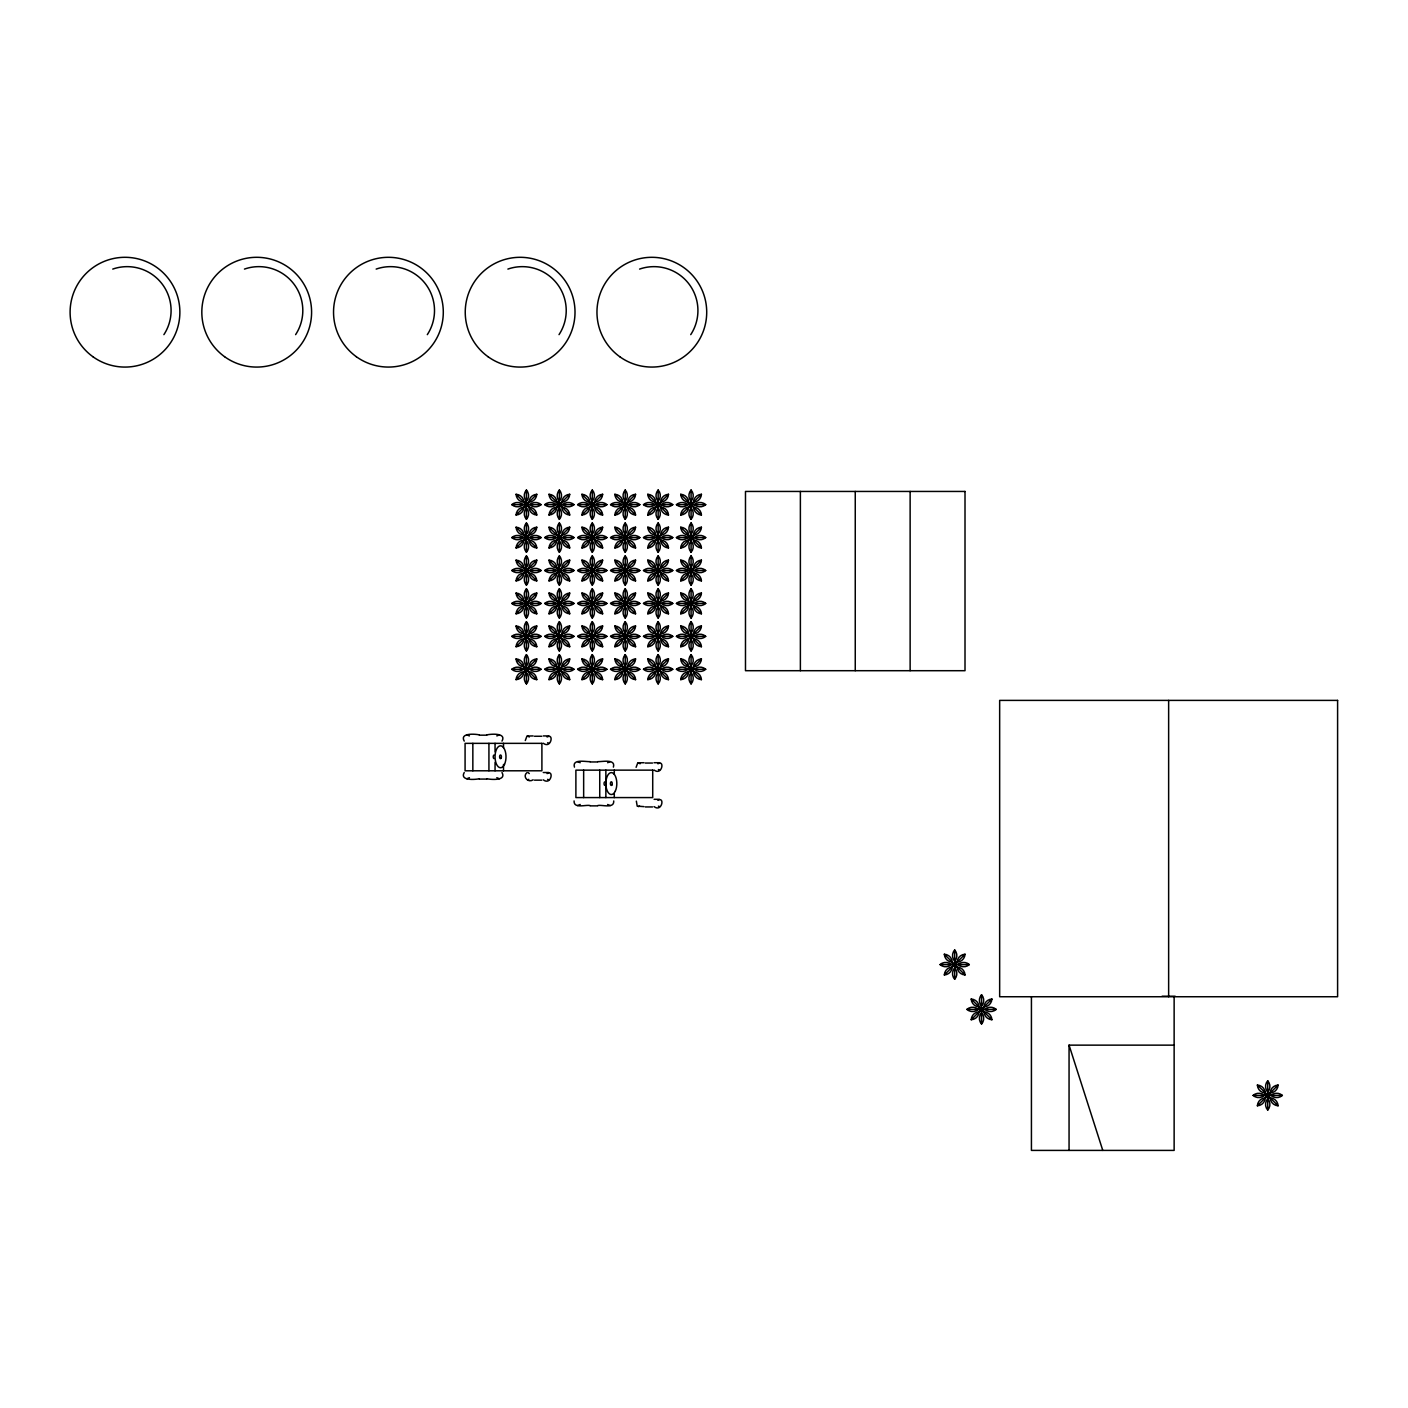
<?xml version="1.0" encoding="UTF-8"?>
<svg xmlns="http://www.w3.org/2000/svg" width="1408" height="1408" viewBox="0 0 1408 1408"><rect width="100%" height="100%" fill="white"/><g stroke="black" fill="none" stroke-linecap="round" stroke-linejoin="round"><path stroke-width="1.5" d="M574.077 800.941C573.549 809.037 585.886 804.478 590.058 805.534M636.346 801.134L637.208 806.133L643.914 806.626M613.395 767.131C615.982 758.542 601.726 761.922 597.766 761.64M526.768 603.75L526.275 603.275M464.218 772.517C459.413 781.018 475.411 779.61 479.266 778.765M502.005 741.101C506.81 732.6 490.811 734.008 486.957 734.853M547.096 737C554.259 732.776 551.126 749.285 543.277 743.248M547.096 773.59C554.259 769.366 551.126 785.875 543.277 779.838M657.906 763.787C665.069 759.563 661.936 776.072 654.086 770.035M657.906 800.378C665.069 796.154 661.936 812.645 654.086 806.626M524.005 501.899L523.688 502.234A8.342 8.342 0 0 1 516.085 494.296A8.342 8.342 0 0 1 524.005 501.899L529.179 507.074A8.342 8.342 0 0 1 536.782 514.994A8.342 8.342 0 0 1 528.862 507.408L529.179 507.074M523.688 507.074L524.005 507.408A8.342 8.342 0 0 1 516.085 514.994A8.342 8.342 0 0 1 523.688 507.074L528.862 501.899A8.342 8.342 0 0 1 536.782 494.296A8.342 8.342 0 0 1 529.179 502.234L528.862 501.899M516.085 514.994L536.782 494.296M523.688 535.146L536.782 547.923A8.342 8.342 0 0 0 529.179 540.003L523.688 535.146A8.342 8.342 0 0 1 516.085 527.226A8.342 8.342 0 0 1 524.005 534.829M556.618 502.234L562.109 507.074A8.342 8.342 0 0 1 569.712 514.994A8.342 8.342 0 0 1 561.792 507.408L556.618 502.234A8.342 8.342 0 0 1 549.014 494.296A8.342 8.342 0 0 1 556.934 501.899M523.688 540.003L528.862 534.829A8.342 8.342 0 0 1 536.782 527.226A8.342 8.342 0 0 1 529.179 535.146L524.005 540.32A8.342 8.342 0 0 1 516.085 547.923A8.342 8.342 0 0 1 523.688 540.003L524.005 540.32M556.618 507.074L561.792 501.899A8.342 8.342 0 0 1 569.712 494.296A8.342 8.342 0 0 1 562.109 502.234L556.934 507.408A8.342 8.342 0 0 1 549.014 514.994A8.342 8.342 0 0 1 556.618 507.074L556.934 507.408M516.085 547.923L523.846 540.162M529.021 534.987L536.782 527.226M549.014 514.994L556.776 507.232M561.95 502.058L569.712 494.296M562.109 507.074L569.712 514.994M523.688 568.075L524.005 567.758A8.342 8.342 0 0 0 516.085 560.155A8.342 8.342 0 0 0 523.688 568.075L528.862 573.25A8.342 8.342 0 0 0 536.782 580.853A8.342 8.342 0 0 0 529.179 572.933L528.862 573.25M556.934 534.829L556.618 535.146A8.342 8.342 0 0 1 549.014 527.226A8.342 8.342 0 0 1 556.934 534.829L562.109 540.003A8.342 8.342 0 0 1 569.712 547.923A8.342 8.342 0 0 1 561.792 540.32L562.109 540.003M589.547 502.234L595.038 507.074A8.342 8.342 0 0 1 602.642 514.994A8.342 8.342 0 0 1 594.722 507.408L589.547 502.234A8.342 8.342 0 0 1 581.944 494.296A8.342 8.342 0 0 1 589.864 501.899M516.085 580.853L536.782 560.155A8.342 8.342 0 0 0 528.862 567.758L524.005 573.25A8.342 8.342 0 0 1 516.085 580.853A8.342 8.342 0 0 1 523.688 572.933L524.005 573.25M549.014 547.923L569.712 527.226A8.342 8.342 0 0 0 561.792 534.829L556.934 540.32A8.342 8.342 0 0 1 549.014 547.923A8.342 8.342 0 0 1 556.618 540.003L556.934 540.32M581.944 514.994L602.642 494.296A8.342 8.342 0 0 0 594.722 501.899L589.864 507.408A8.342 8.342 0 0 1 581.944 514.994A8.342 8.342 0 0 1 589.547 507.074L589.864 507.408M523.688 601.005L529.179 605.862A8.342 8.342 0 0 1 536.782 613.782A8.342 8.342 0 0 1 528.862 606.179L523.688 601.005A8.342 8.342 0 0 1 516.085 593.085A8.342 8.342 0 0 1 524.005 600.688M556.618 568.075L562.109 572.933A8.342 8.342 0 0 1 569.712 580.853A8.342 8.342 0 0 1 561.792 573.25L556.618 568.075A8.342 8.342 0 0 1 549.014 560.155A8.342 8.342 0 0 1 556.934 567.758M589.547 535.146L595.038 540.003A8.342 8.342 0 0 1 602.642 547.923A8.342 8.342 0 0 1 594.722 540.32L589.547 535.146A8.342 8.342 0 0 1 581.944 527.226A8.342 8.342 0 0 1 589.864 534.829M622.477 502.234L622.794 501.899A8.342 8.342 0 0 0 614.874 494.296A8.342 8.342 0 0 0 622.477 502.234L627.651 507.408A8.342 8.342 0 0 0 635.571 514.994A8.342 8.342 0 0 0 627.968 507.074L627.651 507.408M523.688 605.862L524.005 606.179A8.342 8.342 0 0 1 516.085 613.782A8.342 8.342 0 0 1 523.688 605.862L528.862 600.688A8.342 8.342 0 0 1 536.782 593.085A8.342 8.342 0 0 1 529.179 601.005L528.862 600.688M556.618 572.933L556.934 573.25A8.342 8.342 0 0 1 549.014 580.853A8.342 8.342 0 0 1 556.618 572.933L561.792 567.758A8.342 8.342 0 0 1 569.712 560.155A8.342 8.342 0 0 1 562.109 568.075L561.792 567.758M589.547 540.003L589.864 540.32A8.342 8.342 0 0 1 581.944 547.923A8.342 8.342 0 0 1 589.547 540.003L594.722 534.829A8.342 8.342 0 0 1 602.642 527.226A8.342 8.342 0 0 1 595.038 535.146L594.722 534.829M622.477 507.074L622.794 507.408A8.342 8.342 0 0 1 614.874 514.994A8.342 8.342 0 0 1 622.477 507.074L627.651 501.899A8.342 8.342 0 0 1 635.571 494.296A8.342 8.342 0 0 1 627.968 502.234L627.651 501.899M516.085 613.782L536.782 593.085M549.014 580.853L569.712 560.155M581.944 547.923L602.642 527.226M614.874 514.994L635.571 494.296M523.688 633.934L536.782 646.712A8.342 8.342 0 0 0 529.179 638.792L523.688 633.934A8.342 8.342 0 0 1 516.085 626.014A8.342 8.342 0 0 1 524.005 633.618M556.618 601.005L556.934 600.688A8.342 8.342 0 0 0 549.014 593.085A8.342 8.342 0 0 0 556.618 601.005L561.792 606.179A8.342 8.342 0 0 0 569.712 613.782A8.342 8.342 0 0 0 562.109 605.862L561.792 606.179M589.864 567.758L589.547 568.075A8.342 8.342 0 0 1 581.944 560.155A8.342 8.342 0 0 1 589.864 567.758L595.038 572.933A8.342 8.342 0 0 1 602.642 580.853A8.342 8.342 0 0 1 594.722 573.25L595.038 572.933M622.477 535.146L635.571 547.923A8.342 8.342 0 0 0 627.968 540.003L622.477 535.146A8.342 8.342 0 0 1 614.874 527.226A8.342 8.342 0 0 1 622.794 534.829M655.406 502.234L660.898 507.074A8.342 8.342 0 0 1 668.501 514.994A8.342 8.342 0 0 1 660.581 507.408L655.406 502.234A8.342 8.342 0 0 1 647.803 494.296A8.342 8.342 0 0 1 655.723 501.899M523.688 638.792L528.862 633.618A8.342 8.342 0 0 1 536.782 626.014A8.342 8.342 0 0 1 529.179 633.934L524.005 639.109A8.342 8.342 0 0 1 516.085 646.712A8.342 8.342 0 0 1 523.688 638.792L524.005 639.109M556.618 605.862L561.792 600.688A8.342 8.342 0 0 1 569.712 593.085A8.342 8.342 0 0 1 562.109 601.005L556.934 606.179A8.342 8.342 0 0 1 549.014 613.782A8.342 8.342 0 0 1 556.618 605.862L556.934 606.179M589.547 572.933L594.722 567.758A8.342 8.342 0 0 1 602.642 560.155A8.342 8.342 0 0 1 595.038 568.075L589.864 573.25A8.342 8.342 0 0 1 581.944 580.853A8.342 8.342 0 0 1 589.547 572.933L589.864 573.25M622.477 540.003L627.651 534.829A8.342 8.342 0 0 1 635.571 527.226A8.342 8.342 0 0 1 627.968 535.146L622.794 540.32A8.342 8.342 0 0 1 614.874 547.923A8.342 8.342 0 0 1 622.477 540.003L622.794 540.32M655.406 507.074L660.581 501.899A8.342 8.342 0 0 1 668.501 494.296A8.342 8.342 0 0 1 660.898 502.234L655.723 507.408A8.342 8.342 0 0 1 647.803 514.994A8.342 8.342 0 0 1 655.406 507.074L655.723 507.408M516.085 646.712L523.846 638.95M529.021 633.776L536.782 626.014M549.014 613.782L556.776 606.021M561.95 600.846L569.712 593.085M581.944 580.853L589.706 573.091M594.88 567.917L602.642 560.155M614.874 547.923L622.635 540.162M627.81 534.987L635.571 527.226M647.803 514.994L655.565 507.232M660.739 502.058L668.501 494.296M660.898 507.074L668.501 514.994M523.688 666.864L524.005 666.547A8.342 8.342 0 0 0 516.085 658.944A8.342 8.342 0 0 0 523.688 666.864L528.862 672.038A8.342 8.342 0 0 0 536.782 679.642A8.342 8.342 0 0 0 529.179 671.722L528.862 672.038M556.618 633.934L562.109 638.792A8.342 8.342 0 0 1 569.712 646.712A8.342 8.342 0 0 1 561.792 639.109L556.618 633.934A8.342 8.342 0 0 1 549.014 626.014A8.342 8.342 0 0 1 556.934 633.618M589.547 601.005L595.038 605.862A8.342 8.342 0 0 1 602.642 613.782A8.342 8.342 0 0 1 594.722 606.179L589.547 601.005A8.342 8.342 0 0 1 581.944 593.085A8.342 8.342 0 0 1 589.864 600.688M622.477 568.075L627.968 572.933A8.342 8.342 0 0 1 635.571 580.853A8.342 8.342 0 0 1 627.651 573.25L622.477 568.075A8.342 8.342 0 0 1 614.874 560.155A8.342 8.342 0 0 1 622.794 567.758M655.406 535.146L655.723 534.829A8.342 8.342 0 0 0 647.803 527.226A8.342 8.342 0 0 0 655.406 535.146L660.581 540.32A8.342 8.342 0 0 0 668.501 547.923A8.342 8.342 0 0 0 660.898 540.003L660.581 540.32M688.318 502.234L693.827 507.074A8.342 8.342 0 0 1 701.43 514.994A8.342 8.342 0 0 1 693.493 507.408L688.318 502.234A8.342 8.342 0 0 1 680.733 494.296A8.342 8.342 0 0 1 688.653 501.899M516.085 679.642L536.782 658.944A8.342 8.342 0 0 0 528.862 666.547L524.005 672.038A8.342 8.342 0 0 1 516.085 679.642A8.342 8.342 0 0 1 523.688 671.722L524.005 672.038M549.014 646.712L569.712 626.014A8.342 8.342 0 0 1 562.109 633.934L556.934 639.109A8.342 8.342 0 0 1 549.014 646.712A8.342 8.342 0 0 1 556.618 638.792L556.934 639.109M581.944 613.782L602.642 593.085A8.342 8.342 0 0 0 594.722 600.688L589.864 606.179A8.342 8.342 0 0 1 581.944 613.782A8.342 8.342 0 0 1 589.547 605.862L589.864 606.179M614.874 580.853L635.571 560.155A8.342 8.342 0 0 1 627.968 568.075L622.794 573.25A8.342 8.342 0 0 1 614.874 580.853A8.342 8.342 0 0 1 622.477 572.933L622.794 573.25M647.803 547.923L668.501 527.226A8.342 8.342 0 0 0 660.581 534.829L655.723 540.32A8.342 8.342 0 0 1 647.803 547.923A8.342 8.342 0 0 1 655.406 540.003L655.723 540.32M680.733 514.994L701.43 494.296A8.342 8.342 0 0 0 693.493 501.899L688.653 507.408A8.342 8.342 0 0 1 680.733 514.994A8.342 8.342 0 0 1 688.318 507.074L688.653 507.408M556.618 666.864L562.109 671.722A8.342 8.342 0 0 1 569.712 679.642A8.342 8.342 0 0 1 561.792 672.038L556.618 666.864A8.342 8.342 0 0 1 549.014 658.944A8.342 8.342 0 0 1 556.934 666.547M589.547 633.934L589.864 633.618A8.342 8.342 0 0 0 581.944 626.014A8.342 8.342 0 0 0 589.547 633.934L594.722 639.109A8.342 8.342 0 0 0 602.642 646.712A8.342 8.342 0 0 0 595.038 638.792L594.722 639.109M622.794 600.688L622.477 601.005A8.342 8.342 0 0 1 614.874 593.085A8.342 8.342 0 0 1 622.794 600.688L627.968 605.862A8.342 8.342 0 0 1 635.571 613.782A8.342 8.342 0 0 1 627.651 606.179L627.968 605.862M655.406 568.075L660.898 572.933A8.342 8.342 0 0 1 668.501 580.853A8.342 8.342 0 0 1 660.581 573.25L655.406 568.075A8.342 8.342 0 0 1 647.803 560.155A8.342 8.342 0 0 1 655.723 567.758M688.318 535.146L693.827 540.003A8.342 8.342 0 0 1 701.43 547.923A8.342 8.342 0 0 1 693.493 540.32L688.318 535.146A8.342 8.342 0 0 1 680.733 527.226A8.342 8.342 0 0 1 688.653 534.829M556.618 671.722L569.712 658.944A8.342 8.342 0 0 0 561.792 666.547L556.934 672.038A8.342 8.342 0 0 1 549.014 679.642A8.342 8.342 0 0 1 556.618 671.722L556.934 672.038M594.722 633.618L581.944 646.712A8.342 8.342 0 0 0 589.864 639.109L595.038 633.934A8.342 8.342 0 0 0 602.642 626.014A8.342 8.342 0 0 0 594.722 633.618L595.038 633.934M622.477 605.862L627.651 600.688A8.342 8.342 0 0 1 635.571 593.085A8.342 8.342 0 0 1 627.968 601.005L622.794 606.179A8.342 8.342 0 0 1 614.874 613.782A8.342 8.342 0 0 1 622.477 605.862L622.794 606.179M655.406 572.933L668.501 560.155A8.342 8.342 0 0 0 660.581 567.758L655.723 573.25A8.342 8.342 0 0 1 647.803 580.853A8.342 8.342 0 0 1 655.406 572.933L655.723 573.25M693.493 534.829L680.733 547.923A8.342 8.342 0 0 0 688.653 540.32L693.827 535.146A8.342 8.342 0 0 0 701.43 527.226A8.342 8.342 0 0 0 693.493 534.829L693.827 535.146M549.014 679.642L556.776 671.88M594.88 633.776L602.642 626.014M614.874 613.782L622.635 606.021M627.81 600.846L635.571 593.085M647.803 580.853L655.565 573.091M693.669 534.987L701.43 527.226M589.547 666.864L595.038 671.722A8.342 8.342 0 0 1 602.642 679.642A8.342 8.342 0 0 1 594.722 672.038L589.547 666.864A8.342 8.342 0 0 1 581.944 658.944A8.342 8.342 0 0 1 589.864 666.547M622.477 633.934L635.571 646.712A8.342 8.342 0 0 0 627.968 638.792L622.477 633.934A8.342 8.342 0 0 1 614.874 626.014A8.342 8.342 0 0 1 622.794 633.618M655.406 601.005L660.898 605.862A8.342 8.342 0 0 1 668.501 613.782A8.342 8.342 0 0 1 660.581 606.179L655.406 601.005A8.342 8.342 0 0 1 647.803 593.085A8.342 8.342 0 0 1 655.723 600.688M688.318 568.075L688.653 567.758A8.342 8.342 0 0 0 680.733 560.155A8.342 8.342 0 0 0 688.318 568.075L693.493 573.25A8.342 8.342 0 0 0 701.43 580.853A8.342 8.342 0 0 0 693.827 572.933L693.493 573.25M589.547 671.722L594.722 666.547A8.342 8.342 0 0 1 602.642 658.944A8.342 8.342 0 0 1 595.038 666.864L589.864 672.038A8.342 8.342 0 0 1 581.944 679.642A8.342 8.342 0 0 1 589.547 671.722L589.864 672.038M622.477 638.792L627.651 633.618A8.342 8.342 0 0 1 635.571 626.014A8.342 8.342 0 0 1 627.968 633.934L622.794 639.109A8.342 8.342 0 0 1 614.874 646.712A8.342 8.342 0 0 1 622.477 638.792L622.794 639.109M655.406 605.862L660.581 600.688A8.342 8.342 0 0 1 668.501 593.085A8.342 8.342 0 0 1 660.898 601.005L655.723 606.179A8.342 8.342 0 0 1 647.803 613.782A8.342 8.342 0 0 1 655.406 605.862L655.723 606.179M688.318 572.933L693.493 567.758A8.342 8.342 0 0 1 701.43 560.155A8.342 8.342 0 0 1 693.827 568.075L688.653 573.25A8.342 8.342 0 0 1 680.733 580.853A8.342 8.342 0 0 1 688.318 572.933L688.653 573.25M581.944 679.642L589.706 671.88M594.88 666.706L602.642 658.944M614.874 646.712L622.635 638.95M627.81 633.776L635.571 626.014M647.803 613.782L655.565 606.021M660.739 600.846L668.501 593.085M680.733 580.853L688.494 573.091M693.669 567.917L701.43 560.155M660.898 605.862L668.501 613.782M622.477 666.864L622.794 666.547A8.342 8.342 0 0 0 614.874 658.944A8.342 8.342 0 0 0 622.477 666.864L627.651 672.038A8.342 8.342 0 0 0 635.571 679.642A8.342 8.342 0 0 0 627.968 671.722L627.651 672.038M655.723 633.618L655.406 633.934A8.342 8.342 0 0 1 647.803 626.014A8.342 8.342 0 0 1 655.723 633.618L660.898 638.792A8.342 8.342 0 0 1 668.501 646.712A8.342 8.342 0 0 1 660.581 639.109L660.898 638.792M688.318 601.005L693.827 605.862A8.342 8.342 0 0 1 701.43 613.782A8.342 8.342 0 0 1 693.493 606.179L688.318 601.005A8.342 8.342 0 0 1 680.733 593.085A8.342 8.342 0 0 1 688.653 600.688M622.477 671.722L622.794 672.038A8.342 8.342 0 0 1 614.874 679.642A8.342 8.342 0 0 1 622.477 671.722L627.651 666.547A8.342 8.342 0 0 1 635.571 658.944A8.342 8.342 0 0 1 627.968 666.864L627.651 666.547M655.406 638.792L655.723 639.109A8.342 8.342 0 0 1 647.803 646.712A8.342 8.342 0 0 1 655.406 638.792L660.581 633.618A8.342 8.342 0 0 1 668.501 626.014A8.342 8.342 0 0 1 660.898 633.934L660.581 633.618M688.318 605.862L688.653 606.179A8.342 8.342 0 0 1 680.733 613.782A8.342 8.342 0 0 1 688.318 605.862L693.493 600.688A8.342 8.342 0 0 1 701.43 593.085A8.342 8.342 0 0 1 693.827 601.005L693.493 600.688M614.874 679.642L635.571 658.944M647.803 646.712L668.501 626.014M680.733 613.782L701.43 593.085M655.406 666.864L660.898 671.722A8.342 8.342 0 0 1 668.501 679.642A8.342 8.342 0 0 1 660.581 672.038L655.406 666.864A8.342 8.342 0 0 1 647.803 658.944A8.342 8.342 0 0 1 655.723 666.547M688.318 633.934L693.827 638.792A8.342 8.342 0 0 1 701.43 646.712A8.342 8.342 0 0 1 693.493 639.109L688.318 633.934A8.342 8.342 0 0 1 680.733 626.014A8.342 8.342 0 0 1 688.653 633.618M655.406 671.722L668.501 658.944A8.342 8.342 0 0 1 660.898 666.864L655.723 672.038A8.342 8.342 0 0 1 647.803 679.642A8.342 8.342 0 0 1 655.406 671.722L655.723 672.038M693.493 633.618L680.733 646.712A8.342 8.342 0 0 0 688.653 639.109L693.827 633.934A8.342 8.342 0 0 0 701.43 626.014A8.342 8.342 0 0 0 693.493 633.618L693.827 633.934M647.803 679.642L655.565 671.88M693.669 633.776L701.43 626.014M688.653 666.547L688.318 666.864A8.342 8.342 0 0 1 680.733 658.944A8.342 8.342 0 0 1 688.653 666.547L693.827 671.722A8.342 8.342 0 0 1 701.43 679.642A8.342 8.342 0 0 1 693.493 672.038L693.827 671.722M680.733 679.642L701.43 658.944A8.342 8.342 0 0 1 693.827 666.864L688.653 672.038A8.342 8.342 0 0 1 680.733 679.642A8.342 8.342 0 0 1 688.318 671.722L688.653 672.038M951.931 962.174L957.422 967.014A8.342 8.342 0 0 1 965.026 974.934A8.342 8.342 0 0 1 957.106 967.349L951.931 962.174A8.342 8.342 0 0 1 944.328 954.237A8.342 8.342 0 0 1 952.248 961.84M951.931 967.014L952.248 967.349A8.342 8.342 0 0 1 944.328 974.934A8.342 8.342 0 0 1 951.931 967.014L957.106 961.84A8.342 8.342 0 0 1 965.026 954.237A8.342 8.342 0 0 1 957.422 962.174L957.106 961.84M944.328 974.934L965.026 954.237M978.806 1006.966L984.298 1011.806A8.342 8.342 0 0 1 991.901 1019.726A8.342 8.342 0 0 1 983.963 1012.141L978.806 1006.966A8.342 8.342 0 0 1 971.203 999.046A8.342 8.342 0 0 1 979.123 1006.632M971.203 1019.726L991.901 999.046A8.342 8.342 0 0 1 984.298 1006.966L979.123 1012.141A8.342 8.342 0 0 1 971.203 1019.726A8.342 8.342 0 0 1 978.806 1011.806L979.123 1012.141M1264.982 1093.013L1270.474 1097.853A8.342 8.342 0 0 1 1278.077 1105.773A8.342 8.342 0 0 1 1270.157 1098.187L1264.982 1093.013A8.342 8.342 0 0 1 1257.379 1085.075A8.342 8.342 0 0 1 1265.299 1092.678L1257.379 1085.075M1264.982 1097.853L1265.299 1098.187A8.342 8.342 0 0 1 1257.379 1105.773A8.342 8.342 0 0 1 1264.982 1097.853L1270.157 1092.678A8.342 8.342 0 0 1 1278.077 1085.075A8.342 8.342 0 0 1 1270.474 1093.013L1270.157 1092.678M1257.379 1105.773L1278.077 1085.075M496.813 735.926L499.4 734.853M469.41 777.691L466.822 778.765M607.622 762.714L610.21 761.64M580.219 804.478L577.614 805.534M526.979 772.64C522.262 776.142 527.701 783.288 533.104 779.838M528.792 779.346L527.595 779.838M639.602 806.133L638.405 806.626M592.17 537.134L592.293 537.803M690.958 537.134L691.082 537.803M533.104 735.926L526.979 736.067L525.29 740.538M643.914 762.714L637.789 762.837L636.099 767.325M479.266 734.853C475.411 734.008 459.413 732.6 464.218 741.101M590.058 761.64C586.115 761.922 571.859 758.542 574.446 767.131M486.957 778.765C490.811 779.61 506.81 781.018 502.005 772.517M597.766 805.534C601.955 804.478 614.293 809.037 613.747 800.941M1162.093 996.23L1175.17 996.23M526.205 500.984L526.662 500.984A8.342 8.342 0 0 0 526.434 490.019A8.342 8.342 0 0 0 526.205 500.984L526.205 508.306A8.342 8.342 0 0 0 526.434 519.288A8.342 8.342 0 0 0 526.662 508.306L526.205 508.306M559.134 500.984L559.592 508.306A8.342 8.342 0 0 1 559.363 519.288A8.342 8.342 0 0 1 559.134 508.306L559.134 500.984A8.342 8.342 0 0 1 559.363 490.019A8.342 8.342 0 0 1 559.592 500.984M592.064 500.984L592.522 508.306A8.342 8.342 0 0 1 592.293 519.288A8.342 8.342 0 0 1 592.064 508.306L592.064 500.984A8.342 8.342 0 0 1 592.293 490.019A8.342 8.342 0 0 1 592.522 500.984M625.451 500.984L624.994 500.984A8.342 8.342 0 0 1 625.222 490.019A8.342 8.342 0 0 1 625.451 500.984L625.451 508.306A8.342 8.342 0 0 1 625.222 519.288A8.342 8.342 0 0 1 624.994 508.306L625.451 508.306M657.923 500.984L658.381 500.984A8.342 8.342 0 0 0 658.152 490.019A8.342 8.342 0 0 0 657.923 500.984L657.923 508.306A8.342 8.342 0 0 0 658.152 519.288A8.342 8.342 0 0 0 658.381 508.306L657.923 508.306M690.853 500.984L691.31 508.306A8.342 8.342 0 0 1 691.082 519.288A8.342 8.342 0 0 1 690.853 508.306L690.853 500.984A8.342 8.342 0 0 1 691.082 490.019A8.342 8.342 0 0 1 691.31 500.984M522.773 504.416L522.773 504.874A8.342 8.342 0 0 1 511.808 504.645A8.342 8.342 0 0 1 522.773 504.416L530.094 504.416A8.342 8.342 0 0 1 541.077 504.645A8.342 8.342 0 0 1 530.094 504.874L530.094 504.416M555.702 504.416L555.702 504.874A8.342 8.342 0 0 1 544.738 504.645A8.342 8.342 0 0 1 555.702 504.416L563.024 504.416A8.342 8.342 0 0 1 574.006 504.645A8.342 8.342 0 0 1 563.024 504.874L563.024 504.416M588.632 504.416L588.632 504.874A8.342 8.342 0 0 1 577.65 504.645A8.342 8.342 0 0 1 588.632 504.416L595.954 504.416A8.342 8.342 0 0 1 606.918 504.645A8.342 8.342 0 0 1 595.954 504.874L595.954 504.416M621.562 504.416L621.562 504.874A8.342 8.342 0 0 1 610.579 504.645A8.342 8.342 0 0 1 621.562 504.416L628.883 504.416A8.342 8.342 0 0 1 639.848 504.645A8.342 8.342 0 0 1 628.883 504.874L628.883 504.416M654.491 504.416L654.491 504.874A8.342 8.342 0 0 1 643.509 504.645A8.342 8.342 0 0 1 654.491 504.416L661.813 504.416A8.342 8.342 0 0 1 672.778 504.645A8.342 8.342 0 0 1 661.813 504.874L661.813 504.416M687.421 504.416L687.421 504.874A8.342 8.342 0 0 1 676.438 504.645A8.342 8.342 0 0 1 687.421 504.416L694.725 504.416A8.342 8.342 0 0 1 705.707 504.645A8.342 8.342 0 0 1 694.725 504.874L694.725 504.416M511.808 504.645L541.077 504.645M544.738 504.645L574.006 504.645M577.65 504.645L606.918 504.645M610.579 504.645L639.848 504.645M643.509 504.645L672.778 504.645M676.438 504.645L705.707 504.645M526.205 533.914L526.662 533.914A8.342 8.342 0 0 0 526.434 522.949A8.342 8.342 0 0 0 526.205 533.914L526.205 541.235A8.342 8.342 0 0 0 526.434 552.218A8.342 8.342 0 0 0 526.662 541.235L526.205 541.235M559.134 533.914L559.592 541.235A8.342 8.342 0 0 1 559.363 552.218A8.342 8.342 0 0 1 559.134 541.235L559.134 533.914A8.342 8.342 0 0 1 559.363 522.949A8.342 8.342 0 0 1 559.592 533.914M592.064 533.914L592.522 541.235A8.342 8.342 0 0 1 592.293 552.218A8.342 8.342 0 0 1 592.064 541.235L592.064 533.914A8.342 8.342 0 0 1 592.293 522.949A8.342 8.342 0 0 1 592.522 533.914M625.451 533.914L624.994 533.914A8.342 8.342 0 0 1 625.222 522.949A8.342 8.342 0 0 1 625.451 533.914L625.451 541.235A8.342 8.342 0 0 1 625.222 552.218A8.342 8.342 0 0 1 624.994 541.235L625.451 541.235M657.923 533.914L658.381 533.914A8.342 8.342 0 0 0 658.152 522.949A8.342 8.342 0 0 0 657.923 533.914L657.923 541.235A8.342 8.342 0 0 0 658.152 552.218A8.342 8.342 0 0 0 658.381 541.235L657.923 541.235M690.853 533.914L691.31 541.235A8.342 8.342 0 0 1 691.082 552.218A8.342 8.342 0 0 1 690.853 541.235L690.853 533.914A8.342 8.342 0 0 1 691.082 522.949A8.342 8.342 0 0 1 691.31 533.914M522.773 537.346L530.094 537.346A8.342 8.342 0 0 1 541.077 537.574A8.342 8.342 0 0 1 530.094 537.803L522.773 537.803A8.342 8.342 0 0 1 511.808 537.574A8.342 8.342 0 0 1 522.773 537.346L522.773 537.803M555.702 537.346L563.024 537.346A8.342 8.342 0 0 1 574.006 537.574A8.342 8.342 0 0 1 563.024 537.803L555.702 537.803A8.342 8.342 0 0 1 544.738 537.574A8.342 8.342 0 0 1 555.702 537.346L555.702 537.803M588.632 537.346L595.954 537.346A8.342 8.342 0 0 1 606.918 537.574A8.342 8.342 0 0 1 595.954 537.803L588.632 537.803A8.342 8.342 0 0 1 577.65 537.574A8.342 8.342 0 0 1 588.632 537.346L588.632 537.803M621.562 537.346L628.883 537.346A8.342 8.342 0 0 1 639.848 537.574A8.342 8.342 0 0 1 628.883 537.803L621.562 537.803A8.342 8.342 0 0 1 610.579 537.574A8.342 8.342 0 0 1 621.562 537.346L621.562 537.803M654.491 537.346L661.813 537.346A8.342 8.342 0 0 1 672.778 537.574A8.342 8.342 0 0 1 661.813 537.803L654.491 537.803A8.342 8.342 0 0 1 643.509 537.574A8.342 8.342 0 0 1 654.491 537.346L654.491 537.803M687.421 537.346L694.725 537.346A8.342 8.342 0 0 1 705.707 537.574A8.342 8.342 0 0 1 694.725 537.803L687.421 537.803A8.342 8.342 0 0 1 676.438 537.574A8.342 8.342 0 0 1 687.421 537.346L687.421 537.803M511.808 537.574L522.773 537.574M530.094 537.574L541.077 537.574M544.738 537.574L555.702 537.574M563.024 537.574L574.006 537.574M577.65 537.574L588.632 537.574M595.954 537.574L606.918 537.574M610.579 537.574L621.562 537.574M628.883 537.574L639.848 537.574M643.509 537.574L654.491 537.574M661.813 537.574L672.778 537.574M676.438 537.574L687.421 537.574M694.725 537.574L705.707 537.574M526.205 566.843L526.662 566.843A8.342 8.342 0 0 0 526.434 555.878A8.342 8.342 0 0 0 526.205 566.843L526.205 574.165A8.342 8.342 0 0 0 526.434 585.147A8.342 8.342 0 0 0 526.662 574.165L526.205 574.165M559.134 566.843L559.592 574.165A8.342 8.342 0 0 1 559.363 585.147A8.342 8.342 0 0 1 559.134 574.165L559.134 566.843A8.342 8.342 0 0 1 559.363 555.878A8.342 8.342 0 0 1 559.592 566.843M592.064 566.843L592.522 574.165A8.342 8.342 0 0 1 592.293 585.147A8.342 8.342 0 0 1 592.064 574.165L592.064 566.843A8.342 8.342 0 0 1 592.293 555.878A8.342 8.342 0 0 1 592.522 566.843M625.451 566.843L624.994 566.843A8.342 8.342 0 0 1 625.222 555.878A8.342 8.342 0 0 1 625.451 566.843L625.451 574.165A8.342 8.342 0 0 1 625.222 585.147A8.342 8.342 0 0 1 624.994 574.165L625.451 574.165M657.923 566.843L658.381 566.843A8.342 8.342 0 0 0 658.152 555.878A8.342 8.342 0 0 0 657.923 566.843L657.923 574.165A8.342 8.342 0 0 0 658.152 585.147A8.342 8.342 0 0 0 658.381 574.165L657.923 574.165M690.853 566.843L691.31 574.165A8.342 8.342 0 0 1 691.082 585.147A8.342 8.342 0 0 1 690.853 574.165L690.853 566.843A8.342 8.342 0 0 1 691.082 555.878A8.342 8.342 0 0 1 691.31 566.843M522.773 570.275L530.094 570.275A8.342 8.342 0 0 1 541.077 570.504A8.342 8.342 0 0 1 530.094 570.733L522.773 570.733A8.342 8.342 0 0 1 511.808 570.504A8.342 8.342 0 0 1 522.773 570.275L522.773 570.733M555.702 570.275L563.024 570.275A8.342 8.342 0 0 1 574.006 570.504A8.342 8.342 0 0 1 563.024 570.733L555.702 570.733A8.342 8.342 0 0 1 544.738 570.504A8.342 8.342 0 0 1 555.702 570.275L555.702 570.733M588.632 570.275L595.954 570.275A8.342 8.342 0 0 1 606.918 570.504A8.342 8.342 0 0 1 595.954 570.733L588.632 570.733A8.342 8.342 0 0 1 577.65 570.504A8.342 8.342 0 0 1 588.632 570.275L588.632 570.733M621.562 570.275L628.883 570.275A8.342 8.342 0 0 1 639.848 570.504A8.342 8.342 0 0 1 628.883 570.733L621.562 570.733A8.342 8.342 0 0 1 610.579 570.504A8.342 8.342 0 0 1 621.562 570.275L621.562 570.733M654.491 570.275L661.813 570.275A8.342 8.342 0 0 1 672.778 570.504A8.342 8.342 0 0 1 661.813 570.733L654.491 570.733A8.342 8.342 0 0 1 643.509 570.504A8.342 8.342 0 0 1 654.491 570.275L654.491 570.733M687.421 570.275L694.725 570.275A8.342 8.342 0 0 1 705.707 570.504A8.342 8.342 0 0 1 694.725 570.733L687.421 570.733A8.342 8.342 0 0 1 676.438 570.504A8.342 8.342 0 0 1 687.421 570.275L687.421 570.733M511.808 570.504L522.773 570.504M530.094 570.504L541.077 570.504M544.738 570.504L555.702 570.504M563.024 570.504L574.006 570.504M577.65 570.504L588.632 570.504M595.954 570.504L606.918 570.504M610.579 570.504L621.562 570.504M628.883 570.504L639.848 570.504M643.509 570.504L654.491 570.504M661.813 570.504L672.778 570.504M676.438 570.504L687.421 570.504M694.725 570.504L705.707 570.504M526.205 599.773L526.662 599.773A8.342 8.342 0 0 0 526.434 588.79A8.342 8.342 0 0 0 526.205 599.773L526.205 607.094A8.342 8.342 0 0 0 526.434 618.059A8.342 8.342 0 0 0 526.662 607.094L526.205 607.094M559.134 599.773L559.592 607.094A8.342 8.342 0 0 1 559.363 618.059A8.342 8.342 0 0 1 559.134 607.094L559.134 599.773A8.342 8.342 0 0 1 559.363 588.79A8.342 8.342 0 0 1 559.592 599.773M592.064 599.773L592.522 607.094A8.342 8.342 0 0 1 592.293 618.059A8.342 8.342 0 0 1 592.064 607.094L592.064 599.773A8.342 8.342 0 0 1 592.293 588.79A8.342 8.342 0 0 1 592.522 599.773M625.451 599.773L624.994 599.773A8.342 8.342 0 0 1 625.222 588.79A8.342 8.342 0 0 1 625.451 599.773L625.451 607.094A8.342 8.342 0 0 1 625.222 618.059A8.342 8.342 0 0 1 624.994 607.094L625.451 607.094M657.923 599.773L658.381 599.773A8.342 8.342 0 0 0 658.152 588.79A8.342 8.342 0 0 0 657.923 599.773L657.923 607.094A8.342 8.342 0 0 0 658.152 618.059A8.342 8.342 0 0 0 658.381 607.094L657.923 607.094M690.853 599.773L691.31 607.094A8.342 8.342 0 0 1 691.082 618.059A8.342 8.342 0 0 1 690.853 607.094L690.853 599.773A8.342 8.342 0 0 1 691.082 588.79A8.342 8.342 0 0 1 691.31 599.773M511.808 603.434L541.077 603.434A8.342 8.342 0 0 0 530.094 603.205L522.773 603.662A8.342 8.342 0 0 1 511.808 603.434A8.342 8.342 0 0 1 522.773 603.205L522.773 603.662M544.738 603.434L574.006 603.434A8.342 8.342 0 0 0 563.024 603.205L555.702 603.662A8.342 8.342 0 0 1 544.738 603.434A8.342 8.342 0 0 1 555.702 603.205L555.702 603.662M577.65 603.434L606.918 603.434A8.342 8.342 0 0 0 595.954 603.205L588.632 603.662A8.342 8.342 0 0 1 577.65 603.434A8.342 8.342 0 0 1 588.632 603.205L588.632 603.662M610.579 603.434L639.848 603.434A8.342 8.342 0 0 0 628.883 603.205L621.562 603.662A8.342 8.342 0 0 1 610.579 603.434A8.342 8.342 0 0 1 621.562 603.205L621.562 603.662M643.509 603.434L672.778 603.434A8.342 8.342 0 0 0 661.813 603.205L654.491 603.662A8.342 8.342 0 0 1 643.509 603.434A8.342 8.342 0 0 1 654.491 603.205L654.491 603.662M676.438 603.434L705.707 603.434A8.342 8.342 0 0 0 694.725 603.205L687.421 603.662A8.342 8.342 0 0 1 676.438 603.434A8.342 8.342 0 0 1 687.421 603.205L687.421 603.662M526.205 632.702L526.662 632.702A8.342 8.342 0 0 0 526.434 621.72A8.342 8.342 0 0 0 526.205 632.702L526.205 640.024A8.342 8.342 0 0 0 526.434 650.989A8.342 8.342 0 0 0 526.662 640.024L526.205 640.024M559.134 632.702L559.592 640.024A8.342 8.342 0 0 1 559.363 650.989A8.342 8.342 0 0 1 559.134 640.024L559.134 632.702A8.342 8.342 0 0 1 559.363 621.72A8.342 8.342 0 0 1 559.592 632.702M592.064 632.702L592.522 640.024A8.342 8.342 0 0 1 592.293 650.989A8.342 8.342 0 0 1 592.064 640.024L592.064 632.702A8.342 8.342 0 0 1 592.293 621.72A8.342 8.342 0 0 1 592.522 632.702M625.451 632.702L624.994 632.702A8.342 8.342 0 0 1 625.222 621.72A8.342 8.342 0 0 1 625.451 632.702L625.451 640.024A8.342 8.342 0 0 1 625.222 650.989A8.342 8.342 0 0 1 624.994 640.024L625.451 640.024M657.923 632.702L658.381 632.702A8.342 8.342 0 0 0 658.152 621.72A8.342 8.342 0 0 0 657.923 632.702L657.923 640.024A8.342 8.342 0 0 0 658.152 650.989A8.342 8.342 0 0 0 658.381 640.024L657.923 640.024M690.853 632.702L691.31 640.024A8.342 8.342 0 0 1 691.082 650.989A8.342 8.342 0 0 1 690.853 640.024L690.853 632.702A8.342 8.342 0 0 1 691.082 621.72A8.342 8.342 0 0 1 691.31 632.702M522.773 636.134L522.773 636.592A8.342 8.342 0 0 1 511.808 636.363A8.342 8.342 0 0 1 522.773 636.134L530.094 636.134A8.342 8.342 0 0 1 541.077 636.363A8.342 8.342 0 0 1 530.094 636.592L530.094 636.134M555.702 636.134L555.702 636.592A8.342 8.342 0 0 1 544.738 636.363A8.342 8.342 0 0 1 555.702 636.134L563.024 636.134A8.342 8.342 0 0 1 574.006 636.363A8.342 8.342 0 0 1 563.024 636.592L563.024 636.134M588.632 636.134L588.632 636.592A8.342 8.342 0 0 1 577.65 636.363A8.342 8.342 0 0 1 588.632 636.134L595.954 636.134A8.342 8.342 0 0 1 606.918 636.363A8.342 8.342 0 0 1 595.954 636.592L595.954 636.134M621.562 636.134L621.562 636.592A8.342 8.342 0 0 1 610.579 636.363A8.342 8.342 0 0 1 621.562 636.134L628.883 636.134A8.342 8.342 0 0 1 639.848 636.363A8.342 8.342 0 0 1 628.883 636.592L628.883 636.134M654.491 636.134L654.491 636.592A8.342 8.342 0 0 1 643.509 636.363A8.342 8.342 0 0 1 654.491 636.134L661.813 636.134A8.342 8.342 0 0 1 672.778 636.363A8.342 8.342 0 0 1 661.813 636.592L661.813 636.134M687.421 636.134L687.421 636.592A8.342 8.342 0 0 1 676.438 636.363A8.342 8.342 0 0 1 687.421 636.134L694.725 636.134A8.342 8.342 0 0 1 705.707 636.363A8.342 8.342 0 0 1 694.725 636.592L694.725 636.134M511.808 636.363L541.077 636.363M544.738 636.363L574.006 636.363M577.65 636.363L606.918 636.363M610.579 636.363L639.848 636.363M643.509 636.363L672.778 636.363M676.438 636.363L705.707 636.363M526.205 665.632L526.662 665.632A8.342 8.342 0 0 0 526.434 654.65A8.342 8.342 0 0 0 526.205 665.632L526.205 672.954A8.342 8.342 0 0 0 526.434 683.918A8.342 8.342 0 0 0 526.662 672.954L526.205 672.954M559.134 665.632L559.592 672.954A8.342 8.342 0 0 1 559.363 683.918A8.342 8.342 0 0 1 559.134 672.954L559.134 665.632A8.342 8.342 0 0 1 559.363 654.65A8.342 8.342 0 0 1 559.592 665.632M592.064 665.632L592.522 672.954A8.342 8.342 0 0 1 592.293 683.918A8.342 8.342 0 0 1 592.064 672.954L592.064 665.632A8.342 8.342 0 0 1 592.293 654.65A8.342 8.342 0 0 1 592.522 665.632M625.451 665.632L624.994 665.632A8.342 8.342 0 0 1 625.222 654.65A8.342 8.342 0 0 1 625.451 665.632L625.451 672.954A8.342 8.342 0 0 1 625.222 683.918A8.342 8.342 0 0 1 624.994 672.954L625.451 672.954M657.923 665.632L658.381 665.632A8.342 8.342 0 0 0 658.152 654.65A8.342 8.342 0 0 0 657.923 665.632L657.923 672.954A8.342 8.342 0 0 0 658.152 683.918A8.342 8.342 0 0 0 658.381 672.954L657.923 672.954M690.853 665.632L691.31 672.954A8.342 8.342 0 0 1 691.082 683.918A8.342 8.342 0 0 1 690.853 672.954L690.853 665.632A8.342 8.342 0 0 1 691.082 654.65A8.342 8.342 0 0 1 691.31 665.632M522.773 669.064L530.094 669.064A8.342 8.342 0 0 1 541.077 669.293A8.342 8.342 0 0 1 530.094 669.522L522.773 669.522A8.342 8.342 0 0 1 511.808 669.293A8.342 8.342 0 0 1 522.773 669.064L522.773 669.522M555.702 669.064L563.024 669.064A8.342 8.342 0 0 1 574.006 669.293A8.342 8.342 0 0 1 563.024 669.522L555.702 669.522A8.342 8.342 0 0 1 544.738 669.293A8.342 8.342 0 0 1 555.702 669.064L555.702 669.522M588.632 669.064L595.954 669.064A8.342 8.342 0 0 1 606.918 669.293A8.342 8.342 0 0 1 595.954 669.522L588.632 669.522A8.342 8.342 0 0 1 577.65 669.293A8.342 8.342 0 0 1 588.632 669.064L588.632 669.522M621.562 669.064L628.883 669.064A8.342 8.342 0 0 1 639.848 669.293A8.342 8.342 0 0 1 628.883 669.522L621.562 669.522A8.342 8.342 0 0 1 610.579 669.293A8.342 8.342 0 0 1 621.562 669.064L621.562 669.522M654.491 669.064L661.813 669.064A8.342 8.342 0 0 1 672.778 669.293A8.342 8.342 0 0 1 661.813 669.522L654.491 669.522A8.342 8.342 0 0 1 643.509 669.293A8.342 8.342 0 0 1 654.491 669.064L654.491 669.522M687.421 669.064L694.725 669.064A8.342 8.342 0 0 1 705.707 669.293A8.342 8.342 0 0 1 694.725 669.522L687.421 669.522A8.342 8.342 0 0 1 676.438 669.293A8.342 8.342 0 0 1 687.421 669.064L687.421 669.522M511.808 669.293L522.773 669.293M530.094 669.293L541.077 669.293M544.738 669.293L555.702 669.293M563.024 669.293L574.006 669.293M577.65 669.293L588.632 669.293M595.954 669.293L606.918 669.293M610.579 669.293L621.562 669.293M628.883 669.293L639.848 669.293M643.509 669.293L654.491 669.293M661.813 669.293L672.778 669.293M676.438 669.293L687.421 669.293M694.725 669.293L705.707 669.293M479.406 735.17L486.71 735.17M543.277 735.926L548.786 735.926M534.442 736.261L541.746 736.261M590.216 761.957L597.52 761.957M654.086 762.714L659.595 762.714M645.234 763.048L652.555 763.048M543.277 772.517L548.786 772.517M479.406 779.082L486.71 779.082M534.442 780.155L541.746 780.155M654.086 799.304L659.595 799.304M590.216 805.869L597.52 805.869M645.234 806.942L652.555 806.942M954.906 960.925L954.448 960.925A8.342 8.342 0 0 1 954.677 949.96A8.342 8.342 0 0 1 954.906 960.925L954.906 968.246A8.342 8.342 0 0 1 954.677 979.229A8.342 8.342 0 0 1 954.448 968.246L954.906 968.246M951.016 964.357L951.016 964.814A8.342 8.342 0 0 1 940.051 964.586A8.342 8.342 0 0 1 951.016 964.357L958.338 964.357A8.342 8.342 0 0 1 969.32 964.586A8.342 8.342 0 0 1 958.338 964.814L958.338 964.357M940.051 964.586L969.32 964.586M981.323 1005.734L981.781 1013.038A8.342 8.342 0 0 1 981.552 1024.021A8.342 8.342 0 0 1 981.323 1013.038L981.323 1005.734A8.342 8.342 0 0 1 981.552 994.752A8.342 8.342 0 0 1 981.781 1005.734M977.891 1009.166L985.213 1009.166A8.342 8.342 0 0 1 996.178 1009.395A8.342 8.342 0 0 1 985.213 1009.624L977.891 1009.624A8.342 8.342 0 0 1 966.909 1009.395A8.342 8.342 0 0 1 977.891 1009.166L977.891 1009.624M966.909 1009.395L977.891 1009.395M985.213 1009.395L996.178 1009.395M1069.059 1150.406L1069.059 1045.141L1174.131 1045.141M1267.499 1091.763L1267.957 1091.763A8.342 8.342 0 0 0 1267.728 1080.798A8.342 8.342 0 0 0 1267.499 1091.763L1267.499 1099.085A8.342 8.342 0 0 0 1267.728 1110.067A8.342 8.342 0 0 0 1267.957 1099.085L1267.499 1099.085M1264.067 1095.195L1264.067 1095.653A8.342 8.342 0 0 1 1253.102 1095.424A8.342 8.342 0 0 1 1264.067 1095.195L1271.389 1095.195A8.342 8.342 0 0 1 1282.371 1095.424A8.342 8.342 0 0 1 1271.389 1095.653L1271.389 1095.195M1253.102 1095.424L1282.371 1095.424M466.822 734.853L469.41 735.926M577.614 761.64L580.219 762.714M499.4 778.765L496.813 777.691M610.21 805.534L607.622 804.478M559.486 537.134L559.363 537.803M527.595 735.926L529.285 737M548.786 743.248L547.589 742.755M638.405 762.714L640.094 763.787M659.595 770.035L658.398 769.542M548.786 779.838L547.589 779.346M659.595 806.626L658.398 806.133M528.211 772.64L529.285 773.59M680.733 494.296L688.494 502.058M693.669 507.232L701.43 514.994M1270.315 1098.011L1278.077 1105.773M647.803 494.296L655.565 502.058M680.733 527.226L688.494 534.987M693.669 540.162L701.43 547.923M688.653 540.32L688.318 540.003A8.342 8.342 0 0 0 680.733 547.923M614.874 494.296L635.571 514.994M647.803 527.226L668.501 547.923M680.733 560.155L701.43 580.853M581.944 494.296L589.706 502.058M594.88 507.232L602.642 514.994M614.874 527.226L622.635 534.987M647.803 560.155L655.565 567.917M660.739 573.091L668.501 580.853M680.733 593.085L688.494 600.846M693.669 606.021L701.43 613.782M627.968 568.075L627.651 567.758A8.342 8.342 0 0 1 635.571 560.155M549.014 494.296L556.776 502.058M581.944 527.226L589.706 534.987M594.88 540.162L602.642 547.923M614.874 560.155L622.635 567.917M627.81 573.091L635.571 580.853M647.803 593.085L655.565 600.846M680.733 626.014L688.494 633.776M693.669 638.95L701.43 646.712M688.653 639.109L688.318 638.792A8.342 8.342 0 0 0 680.733 646.712M693.827 666.864L693.493 666.547A8.342 8.342 0 0 1 701.43 658.944M516.085 494.296L536.782 514.994M549.014 527.226L569.712 547.923M581.944 560.155L602.642 580.853M614.874 593.085L635.571 613.782M647.803 626.014L668.501 646.712M680.733 658.944L701.43 679.642M660.898 666.864L660.581 666.547A8.342 8.342 0 0 1 668.501 658.944M944.328 954.237L952.09 961.998M957.264 967.173L965.026 974.934M516.085 527.226L523.846 534.987M549.014 560.155L556.776 567.917M561.95 573.091L569.712 580.853M581.944 593.085L589.706 600.846M594.88 606.021L602.642 613.782M614.874 626.014L622.635 633.776M647.803 658.944L655.565 666.706M660.739 671.88L668.501 679.642M984.298 1006.966L983.963 1006.632A8.342 8.342 0 0 1 991.901 999.046M971.203 999.046L978.965 1006.808M984.139 1011.982L991.901 1019.726M516.085 560.155L536.782 580.853M549.014 593.085L569.712 613.782M581.944 626.014L602.642 646.712M614.874 658.944L635.571 679.642M589.864 639.109L589.547 638.792A8.342 8.342 0 0 0 581.944 646.712M562.109 633.934L561.792 633.618A8.342 8.342 0 0 1 569.712 626.014M516.085 593.085L523.846 600.846M529.021 606.021L536.782 613.782M549.014 626.014L556.776 633.776M561.95 638.95L569.712 646.712M581.944 658.944L589.706 666.706M594.88 671.88L602.642 679.642M516.085 626.014L523.846 633.776M549.014 658.944L556.776 666.706M561.95 671.88L569.712 679.642M516.085 658.944L536.782 679.642M1069.059 1045.141L1102.781 1150.406M1267.728 1080.798L1267.728 1110.067M1174.131 996.741L1174.131 1150.406L1031.43 1150.406L1031.43 996.741M1168.64 700.392L1168.64 996.741M981.552 994.752L981.552 1005.734M981.552 1013.038L981.552 1024.021M954.677 949.96L954.677 979.229M910.131 491.445L910.131 670.701M855.254 491.445L855.254 670.701M800.378 491.445L800.378 670.701M691.082 490.019L691.082 500.984M691.082 508.306L691.082 519.288M691.082 522.949L691.082 533.914M691.082 541.235L691.082 552.218M691.082 555.878L691.082 566.843M691.082 574.165L691.082 585.147M691.082 588.79L691.082 599.773M691.082 607.094L691.082 618.059M691.082 621.72L691.082 632.702M691.082 640.024L691.082 650.989M691.082 654.65L691.082 665.632M691.082 672.954L691.082 683.918M658.152 490.019L658.152 519.288M658.152 522.949L658.152 552.218M658.152 555.878L658.152 585.147M658.152 588.79L658.152 618.059M658.152 621.72L658.152 650.989M658.152 654.65L658.152 683.918M625.222 490.019L625.222 519.288M625.222 522.949L625.222 552.218M625.222 555.878L625.222 585.147M625.222 588.79L625.222 618.059M625.222 621.72L625.222 650.989M625.222 654.65L625.222 683.918M614.293 770.141L614.293 774.365M614.293 793.355L614.293 797.579M605.862 770.141L605.862 797.579M599.738 770.141L599.738 797.579M592.293 490.019L592.293 500.984M592.293 508.306L592.293 519.288M592.293 522.949L592.293 533.914M592.293 541.235L592.293 552.218M592.293 555.878L592.293 566.843M592.293 574.165L592.293 585.147M592.293 588.79L592.293 599.773M592.293 607.094L592.293 618.059M592.293 621.72L592.293 632.702M592.293 640.024L592.293 650.989M592.293 654.65L592.293 665.632M592.293 672.954L592.293 683.918M583.651 770.141L583.651 797.579M559.363 490.019L559.363 500.984M559.363 508.306L559.363 519.288M559.363 522.949L559.363 533.914M559.363 541.235L559.363 552.218M559.363 555.878L559.363 566.843M559.363 574.165L559.363 585.147M559.363 588.79L559.363 599.773M559.363 607.094L559.363 618.059M559.363 621.72L559.363 632.702M559.363 640.024L559.363 650.989M559.363 654.65L559.363 665.632M559.363 672.954L559.363 683.918M526.434 490.019L526.434 519.288M526.434 522.949L526.434 552.218M526.434 555.878L526.434 585.147M526.434 588.79L526.434 618.059M526.434 621.72L526.434 650.989M526.434 654.65L526.434 683.918M503.501 743.354L503.501 747.578M503.501 764.456L503.501 770.792M495.053 743.354L495.053 751.802M495.053 762.344L495.053 770.792M488.928 743.354L488.928 770.792M472.842 743.354L472.842 770.792M112.746 269.086A43.912 43.912 0 0 1 163.891 334.646M244.446 269.086A43.912 43.912 0 0 1 295.61 334.646M376.165 269.086A43.912 43.912 0 0 1 427.31 334.646M507.883 269.086A43.912 43.912 0 0 1 559.029 334.646M493.944 758.595A1.83 0.915 -90 0 1 493.258 756.818A1.83 0.915 -90 0 1 493.944 755.058M606.918 603.434A8.342 8.342 0 0 1 595.954 603.662M602.642 593.085A8.342 8.342 0 0 1 595.038 601.005M602.642 494.296A8.342 8.342 0 0 1 595.038 502.234M635.571 547.923A8.342 8.342 0 0 1 627.651 540.32M635.571 646.712A8.342 8.342 0 0 1 627.651 639.109M639.848 603.434A8.342 8.342 0 0 1 628.883 603.662M668.501 527.226A8.342 8.342 0 0 1 660.898 535.146M672.778 603.434A8.342 8.342 0 0 1 661.813 603.662M668.501 560.155A8.342 8.342 0 0 1 660.898 568.075M569.712 527.226A8.342 8.342 0 0 1 562.109 535.146M574.006 603.434A8.342 8.342 0 0 1 563.024 603.662M569.712 658.944A8.342 8.342 0 0 1 562.109 666.864M705.707 603.434A8.342 8.342 0 0 1 694.725 603.662M701.43 494.296A8.342 8.342 0 0 1 693.827 502.234M536.782 547.923A8.342 8.342 0 0 1 528.862 540.32M536.782 646.712A8.342 8.342 0 0 1 528.862 639.109M541.077 603.434A8.342 8.342 0 0 1 530.094 603.662M536.782 560.155A8.342 8.342 0 0 1 529.179 568.075M536.782 658.944A8.342 8.342 0 0 1 529.179 666.864M604.754 785.382A1.83 0.915 -90 0 1 604.067 783.605A1.83 0.915 -90 0 1 604.754 781.845M639.584 269.086A43.912 43.912 0 0 1 690.73 334.646M525.994 504.539L526.874 504.768L526.046 504.416M525.994 537.451L526.874 537.698L525.994 537.451M525.994 570.381L526.874 570.627L525.994 570.381M525.994 636.24L526.838 636.592L526.046 636.134M525.994 669.17L526.874 669.398L525.994 669.17M558.923 504.539L559.803 504.768L558.976 504.416M558.923 570.381L559.803 570.627L558.923 570.381M558.923 603.31L559.768 603.662L558.976 603.205M558.923 636.24L559.768 636.592L558.976 636.134M558.923 669.17L559.803 669.398L558.923 669.17M591.853 504.539L592.733 504.768L591.888 504.416M591.853 570.381L592.733 570.627L591.853 570.381M591.853 603.31L592.68 603.662L591.888 603.205M591.853 636.24L592.68 636.592L591.888 636.134M591.853 669.17L592.733 669.398L591.853 669.17M624.782 504.539L625.61 504.874L624.818 504.416M624.782 537.451L625.662 537.698L624.782 537.451M624.782 570.381L625.662 570.627L624.782 570.381M624.782 603.31L625.61 603.662L624.818 603.205M624.782 636.24L625.61 636.592L624.818 636.134M624.782 669.17L625.662 669.398L624.782 669.17M657.712 504.539L658.592 504.768L657.747 504.416M657.712 537.451L658.592 537.698L657.712 537.451M657.712 570.381L658.592 570.627L657.712 570.381M657.712 603.31L658.539 603.662L657.747 603.205M657.712 636.24L658.539 636.592L657.747 636.134M657.712 669.17L658.592 669.398L657.712 669.17M690.642 504.539L691.522 504.768L690.677 504.416M690.642 570.381L691.522 570.627L690.642 570.381M690.642 603.31L691.469 603.662L690.677 603.205M690.642 636.24L691.522 636.486L690.677 636.134M690.642 669.17L691.522 669.398L690.642 669.17M954.237 964.48L955.117 964.709L954.237 964.48M981.112 1009.272L981.992 1009.501L981.112 1009.272M1267.288 1095.318L1268.168 1095.547L1267.288 1095.318M965.008 491.445L745.483 491.445L745.483 670.701L965.008 670.701L965.008 491.445M1337.6 700.392L999.662 700.392L999.662 996.741L1337.6 996.741L1337.6 700.392M541.904 743.354L465.08 743.354L465.08 770.792L541.904 770.792L541.904 743.354M652.714 770.141L575.89 770.141L575.89 797.579L652.714 797.579L652.714 770.141M92.858 356.682A54.877 54.877 0 0 0 179.59 317.768A54.877 54.877 0 0 0 102.52 262.117A54.877 54.877 0 0 0 92.858 356.682M224.576 356.682A54.877 54.877 0 0 0 311.309 317.768A54.877 54.877 0 0 0 234.238 262.117A54.877 54.877 0 0 0 224.576 356.682M356.294 356.682A54.877 54.877 0 0 0 443.01 317.768A54.877 54.877 0 0 0 365.957 262.117A54.877 54.877 0 0 0 356.294 356.682M487.995 356.682A54.877 54.877 0 0 0 574.728 317.768A54.877 54.877 0 0 0 497.658 262.117A54.877 54.877 0 0 0 487.995 356.682M501.16 758.12A1.83 0.915 -90 0 0 500.755 755.058A1.83 0.915 -90 0 0 499.629 757.293A1.83 0.915 -90 0 0 501.16 758.12M504.539 764.262A10.982 5.491 -90 0 0 501.758 746.082A10.982 5.491 -90 0 0 495.282 759.986A10.982 5.491 -90 0 0 504.539 764.262M611.97 784.907A1.83 0.915 -90 0 0 611.565 781.845A1.83 0.915 -90 0 0 610.438 784.08A1.83 0.915 -90 0 0 611.97 784.907M615.349 791.05A10.982 5.491 -90 0 0 612.568 772.869A10.982 5.491 -90 0 0 606.091 786.773A10.982 5.491 -90 0 0 615.349 791.05M619.714 356.682A54.877 54.877 0 0 0 706.429 317.768A54.877 54.877 0 0 0 629.376 262.117A54.877 54.877 0 0 0 619.714 356.682"/></g></svg>
